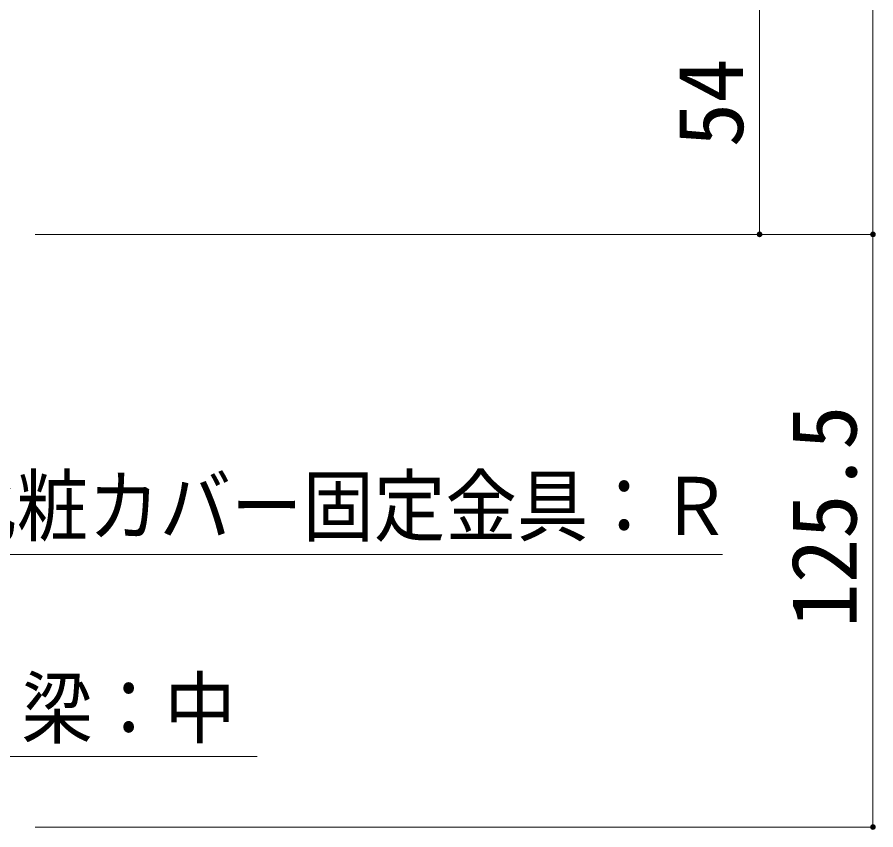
# Model space of a CAD drawing. Units: millimetres, scale not verified. Extents: x -10000 to 10000, y -6925 to 6925.
# Drawn here: x -1073 to 63, y -5452 to -4377 of the extents above; entities that cross this region are included whole.
import ezdxf
from ezdxf.enums import TextEntityAlignment as Align

# ---------------------------------------------------------------- set-up
doc = ezdxf.new("R2010")
doc.units = ezdxf.units.MM
doc.header["$LTSCALE"] = 50
for name, color, linetype, lineweight in [('1-1_1-8', 4, 'Continuous', 9), ('1-2_1-7', 7, 'Continuous', 9), ('1-4_3-7', 7, 'Continuous', 9), ('2-D_3-8', 3, 'Continuous', 9)]:
    doc.layers.add(name, color=color, linetype=linetype, lineweight=lineweight)
doc.styles.add('ＭＳ ゴシック', font='')
doc.styles.get('ＭＳ ゴシック').set_extended_font_data('MS Gothic')

msp = doc.modelspace()

# ---------------------------------------------------------------- linework, layer by layer
at = {"layer": '1-4_3-7', "color": 3}
for p, q in [((59.33, -3895.39), (59.33, -4664.14)), ((-90.67, -4326.64), (-90.67, -4664.14)), ((-90.67, -4664.14), (-1048.86, -4664.14)), ((59.33, -4664.14), (-1048.86, -4664.14)), ((59.33, -4664.14), (59.33, -5448.51)), ((59.33, -5448.51), (-1048.86, -5448.51))]:
    msp.add_line(p, q, dxfattribs=at)
at = {"layer": '1-4_3-7'}
for points in [[(-94.41, -4663.9), (-90.67, -4664.14), (-94.42, -4664.14)], [(-94.42, -4664.14), (-90.67, -4664.14), (-94.39, -4664.61)], [(-94.41, -4663.9), (-90.67, -4660.39), (-90.67, -4664.14)], [(-94.35, -4663.44), (-90.67, -4660.39), (-94.41, -4663.9)], [(-94.39, -4664.61), (-90.67, -4664.14), (-94.3, -4665.07)], [(-94.23, -4662.98), (-90.67, -4660.39), (-94.35, -4663.44)], [(-94.3, -4665.07), (-90.67, -4664.14), (-94.15, -4665.52)], [(-94.06, -4662.54), (-90.67, -4660.39), (-94.23, -4662.98)], [(-94.15, -4665.52), (-90.67, -4664.14), (-93.95, -4665.95)], [(-93.83, -4662.13), (-90.67, -4660.39), (-94.06, -4662.54)], [(-93.95, -4665.95), (-90.67, -4664.14), (-93.7, -4666.34)], [(-93.56, -4661.75), (-90.67, -4660.39), (-93.83, -4662.13)], [(-93.7, -4666.34), (-90.67, -4664.14), (-93.4, -4666.71)], [(-93.23, -4661.41), (-90.67, -4660.39), (-93.56, -4661.75)], [(-93.4, -4666.71), (-90.67, -4664.14), (-93.06, -4667.03)], [(-92.87, -4661.11), (-90.67, -4660.39), (-93.23, -4661.41)], [(-93.06, -4667.03), (-90.67, -4664.14), (-92.67, -4667.31)], [(-92.47, -4660.85), (-90.67, -4660.39), (-92.87, -4661.11)], [(-92.67, -4667.31), (-90.67, -4664.14), (-92.26, -4667.53)], [(-92.05, -4660.65), (-90.67, -4660.39), (-92.47, -4660.85)], [(-92.26, -4667.53), (-90.67, -4664.14), (-91.82, -4667.71)], [(-91.6, -4660.51), (-90.67, -4660.39), (-92.05, -4660.65)], [(-91.82, -4667.71), (-90.67, -4664.14), (-91.37, -4667.82)], [(-91.14, -4660.42), (-90.67, -4660.39), (-91.6, -4660.51)], [(-91.37, -4667.82), (-90.67, -4664.14), (-90.9, -4667.88)], [(-90.9, -4667.88), (-90.67, -4664.14), (-90.67, -4667.89)], [(-90.67, -4660.39), (-86.92, -4664.14), (-90.67, -4664.14)], [(-90.67, -4660.39), (-86.95, -4663.67), (-86.92, -4664.14)], [(-90.67, -4660.39), (-87.03, -4663.21), (-86.95, -4663.67)], [(-90.67, -4660.39), (-87.18, -4662.76), (-87.03, -4663.21)], [(-90.67, -4660.39), (-87.38, -4662.33), (-87.18, -4662.76)], [(-90.67, -4660.39), (-87.63, -4661.94), (-87.38, -4662.33)], [(-90.67, -4660.39), (-87.93, -4661.57), (-87.63, -4661.94)], [(-90.67, -4660.39), (-88.28, -4661.25), (-87.93, -4661.57)], [(-90.67, -4660.39), (-88.66, -4660.97), (-88.28, -4661.25)], [(-90.67, -4660.39), (-89.07, -4660.75), (-88.66, -4660.97)], [(-90.67, -4660.39), (-89.51, -4660.57), (-89.07, -4660.75)], [(-90.67, -4660.39), (-89.96, -4660.46), (-89.51, -4660.57)], [(-90.67, -4660.39), (-90.43, -4660.4), (-89.96, -4660.46)], [(-90.67, -4664.14), (-90.2, -4667.86), (-90.67, -4667.89)], [(-90.67, -4664.14), (-89.73, -4667.77), (-90.2, -4667.86)], [(-90.67, -4664.14), (-89.29, -4667.63), (-89.73, -4667.77)], [(-90.67, -4664.14), (-88.86, -4667.43), (-89.29, -4667.63)], [(-90.67, -4664.14), (-88.46, -4667.17), (-88.86, -4667.43)], [(-90.67, -4664.14), (-88.1, -4666.87), (-88.46, -4667.17)], [(-90.67, -4664.14), (-87.78, -4666.53), (-88.1, -4666.87)], [(-90.67, -4664.14), (-87.5, -4666.15), (-87.78, -4666.53)], [(-90.67, -4664.14), (-87.27, -4665.74), (-87.5, -4666.15)], [(-90.67, -4664.14), (-87.1, -4665.3), (-87.27, -4665.74)], [(-90.67, -4664.14), (-86.98, -4664.84), (-87.1, -4665.3)], [(-90.67, -4664.14), (-86.92, -4664.38), (-86.98, -4664.84)], [(-90.67, -4664.14), (-86.92, -4664.14), (-86.92, -4664.38)], [(55.58, -4664.14), (59.33, -4660.39), (59.33, -4664.14)], [(55.59, -4663.9), (59.33, -4660.39), (55.58, -4664.14)], [(55.58, -4664.14), (59.33, -4664.14), (55.61, -4664.61)], [(55.65, -4663.44), (59.33, -4660.39), (55.59, -4663.9)], [(55.61, -4664.61), (59.33, -4664.14), (55.7, -4665.07)], [(55.77, -4662.98), (59.33, -4660.39), (55.65, -4663.44)], [(55.7, -4665.07), (59.33, -4664.14), (55.85, -4665.52)], [(55.94, -4662.54), (59.33, -4660.39), (55.77, -4662.98)], [(55.85, -4665.52), (59.33, -4664.14), (56.05, -4665.95)], [(56.17, -4662.13), (59.33, -4660.39), (55.94, -4662.54)], [(56.05, -4665.95), (59.33, -4664.14), (56.3, -4666.34)], [(56.44, -4661.75), (59.33, -4660.39), (56.17, -4662.13)], [(56.3, -4666.34), (59.33, -4664.14), (56.6, -4666.71)], [(56.77, -4661.41), (59.33, -4660.39), (56.44, -4661.75)], [(56.6, -4666.71), (59.33, -4664.14), (56.94, -4667.03)], [(57.13, -4661.11), (59.33, -4660.39), (56.77, -4661.41)], [(56.94, -4667.03), (59.33, -4664.14), (57.33, -4667.31)], [(57.53, -4660.85), (59.33, -4660.39), (57.13, -4661.11)], [(57.33, -4667.31), (59.33, -4664.14), (57.74, -4667.53)], [(57.95, -4660.65), (59.33, -4660.39), (57.53, -4660.85)], [(57.74, -4667.53), (59.33, -4664.14), (58.18, -4667.71)], [(58.4, -4660.51), (59.33, -4660.39), (57.95, -4660.65)], [(58.18, -4667.71), (59.33, -4664.14), (58.63, -4667.82)], [(58.86, -4660.42), (59.33, -4660.39), (58.4, -4660.51)], [(58.63, -4667.82), (59.33, -4664.14), (59.1, -4667.88)], [(59.1, -4667.88), (59.33, -4664.14), (59.33, -4667.89)], [(59.33, -4660.39), (63.05, -4663.67), (59.33, -4664.14)], [(59.33, -4660.39), (62.97, -4663.21), (63.05, -4663.67)], [(59.33, -4660.39), (62.82, -4662.76), (62.97, -4663.21)], [(59.33, -4660.39), (62.62, -4662.33), (62.82, -4662.76)], [(59.33, -4660.39), (62.37, -4661.94), (62.62, -4662.33)], [(59.33, -4660.39), (62.07, -4661.57), (62.37, -4661.94)], [(59.33, -4660.39), (61.72, -4661.25), (62.07, -4661.57)], [(59.33, -4660.39), (61.34, -4660.97), (61.72, -4661.25)], [(59.33, -4660.39), (60.93, -4660.75), (61.34, -4660.97)], [(59.33, -4660.39), (60.49, -4660.57), (60.93, -4660.75)], [(59.33, -4660.39), (60.04, -4660.46), (60.49, -4660.57)], [(59.33, -4660.39), (59.57, -4660.4), (60.04, -4660.46)], [(59.33, -4664.14), (63.05, -4663.67), (63.08, -4664.14)], [(59.33, -4664.14), (59.8, -4667.86), (59.33, -4667.89)], [(59.33, -4664.14), (60.27, -4667.77), (59.8, -4667.86)], [(59.33, -4664.14), (60.71, -4667.63), (60.27, -4667.77)], [(59.33, -4664.14), (61.14, -4667.43), (60.71, -4667.63)], [(59.33, -4664.14), (61.54, -4667.17), (61.14, -4667.43)], [(59.33, -4664.14), (61.9, -4666.87), (61.54, -4667.17)], [(59.33, -4664.14), (62.22, -4666.53), (61.9, -4666.87)], [(59.33, -4664.14), (62.5, -4666.15), (62.22, -4666.53)], [(59.33, -4664.14), (62.73, -4665.74), (62.5, -4666.15)], [(59.33, -4664.14), (62.9, -4665.3), (62.73, -4665.74)], [(59.33, -4664.14), (63.02, -4664.84), (62.9, -4665.3)], [(59.33, -4664.14), (63.08, -4664.38), (63.02, -4664.84)], [(59.33, -4664.14), (63.08, -4664.14), (63.08, -4664.38)], [(55.58, -5448.51), (59.33, -5444.76), (59.33, -5448.51)], [(55.59, -5448.28), (59.33, -5444.76), (55.58, -5448.51)], [(55.58, -5448.51), (59.33, -5448.51), (55.61, -5448.98)], [(55.65, -5447.81), (59.33, -5444.76), (55.59, -5448.28)], [(55.61, -5448.98), (59.33, -5448.51), (55.7, -5449.45)], [(55.77, -5447.36), (59.33, -5444.76), (55.65, -5447.81)], [(55.7, -5449.45), (59.33, -5448.51), (55.85, -5449.9)], [(55.94, -5446.92), (59.33, -5444.76), (55.77, -5447.36)], [(55.85, -5449.9), (59.33, -5448.51), (56.05, -5450.32)], [(56.17, -5446.51), (59.33, -5444.76), (55.94, -5446.92)], [(56.05, -5450.32), (59.33, -5448.51), (56.3, -5450.72)], [(56.44, -5446.12), (59.33, -5444.76), (56.17, -5446.51)], [(56.3, -5450.72), (59.33, -5448.51), (56.6, -5451.08)], [(56.77, -5445.78), (59.33, -5444.76), (56.44, -5446.12)], [(56.6, -5451.08), (59.33, -5448.51), (56.94, -5451.4)], [(57.13, -5445.48), (59.33, -5444.76), (56.77, -5445.78)], [(56.94, -5451.4), (59.33, -5448.51), (57.33, -5451.68)], [(57.53, -5445.23), (59.33, -5444.76), (57.13, -5445.48)], [(57.33, -5451.68), (59.33, -5448.51), (57.74, -5451.91)], [(57.95, -5445.03), (59.33, -5444.76), (57.53, -5445.23)], [(57.74, -5451.91), (59.33, -5448.51), (58.18, -5452.08)], [(58.4, -5444.88), (59.33, -5444.76), (57.95, -5445.03)], [(58.18, -5452.08), (59.33, -5448.51), (58.63, -5452.2)], [(58.86, -5444.79), (59.33, -5444.76), (58.4, -5444.88)], [(58.63, -5452.2), (59.33, -5448.51), (59.1, -5452.26)], [(59.1, -5452.26), (59.33, -5448.51), (59.33, -5452.26)], [(59.33, -5444.76), (63.05, -5448.04), (59.33, -5448.51)], [(59.33, -5444.76), (62.97, -5447.58), (63.05, -5448.04)], [(59.33, -5444.76), (62.82, -5447.13), (62.97, -5447.58)], [(59.33, -5444.76), (62.62, -5446.71), (62.82, -5447.13)], [(59.33, -5444.76), (62.37, -5446.31), (62.62, -5446.71)], [(59.33, -5444.76), (62.07, -5445.95), (62.37, -5446.31)], [(59.33, -5444.76), (61.72, -5445.63), (62.07, -5445.95)], [(59.33, -5444.76), (61.34, -5445.35), (61.72, -5445.63)], [(59.33, -5444.76), (60.93, -5445.12), (61.34, -5445.35)], [(59.33, -5444.76), (60.49, -5444.95), (60.93, -5445.12)], [(59.33, -5444.76), (60.04, -5444.83), (60.49, -5444.95)], [(59.33, -5444.76), (59.57, -5444.77), (60.04, -5444.83)], [(59.33, -5448.51), (63.05, -5448.04), (63.08, -5448.51)], [(59.33, -5448.51), (59.8, -5452.24), (59.33, -5452.26)], [(59.33, -5448.51), (60.27, -5452.15), (59.8, -5452.24)], [(59.33, -5448.51), (60.71, -5452), (60.27, -5452.15)], [(59.33, -5448.51), (61.14, -5451.8), (60.71, -5452)], [(59.33, -5448.51), (61.54, -5451.55), (61.14, -5451.8)], [(59.33, -5448.51), (61.9, -5451.25), (61.54, -5451.55)], [(59.33, -5448.51), (62.22, -5450.9), (61.9, -5451.25)], [(59.33, -5448.51), (62.5, -5450.52), (62.22, -5450.9)], [(59.33, -5448.51), (62.73, -5450.11), (62.5, -5450.52)], [(59.33, -5448.51), (62.9, -5449.67), (62.73, -5450.11)], [(59.33, -5448.51), (63.02, -5449.22), (62.9, -5449.67)], [(59.33, -5448.51), (63.08, -5448.75), (63.02, -5449.22)], [(59.33, -5448.51), (63.08, -5448.51), (63.08, -5448.75)]]:
    msp.add_solid(points, dxfattribs=at)
at = {"layer": '2-D_3-8'}
msp.add_line((-1187.69, -5087.72), (-139.6, -5087.72), dxfattribs=at)
msp.add_lwpolyline([(-1565.85, -4664.14), (-1166.88, -5355.17), (-755.24, -5355.17)], dxfattribs=at)

# ---------------------------------------------------------------- texts
at = {"layer": '1-1_1-8', "style": 'ＭＳ ゴシック', "width": 0.9}
for s, p in [('化粧カバー固定金具：Ｒ', (-1167.69, -5085.24)), ('梁：中', (-1066.88, -5352.69))]:
    msp.add_text(s, height=76.98, dxfattribs=at).set_placement(p, align=Align.BOTTOM_LEFT)
at = {"layer": '1-2_1-7', "color": 4, "style": 'ＭＳ ゴシック'}
for s, p in [('54', (-86.46, -4548.83)), ('125.5', (63.54, -5184.76))]:
    msp.add_text(s, height=86.51, rotation=90, dxfattribs=at).set_placement(p, align=Align.BOTTOM_LEFT)

doc.saveas('drawing.dxf')
